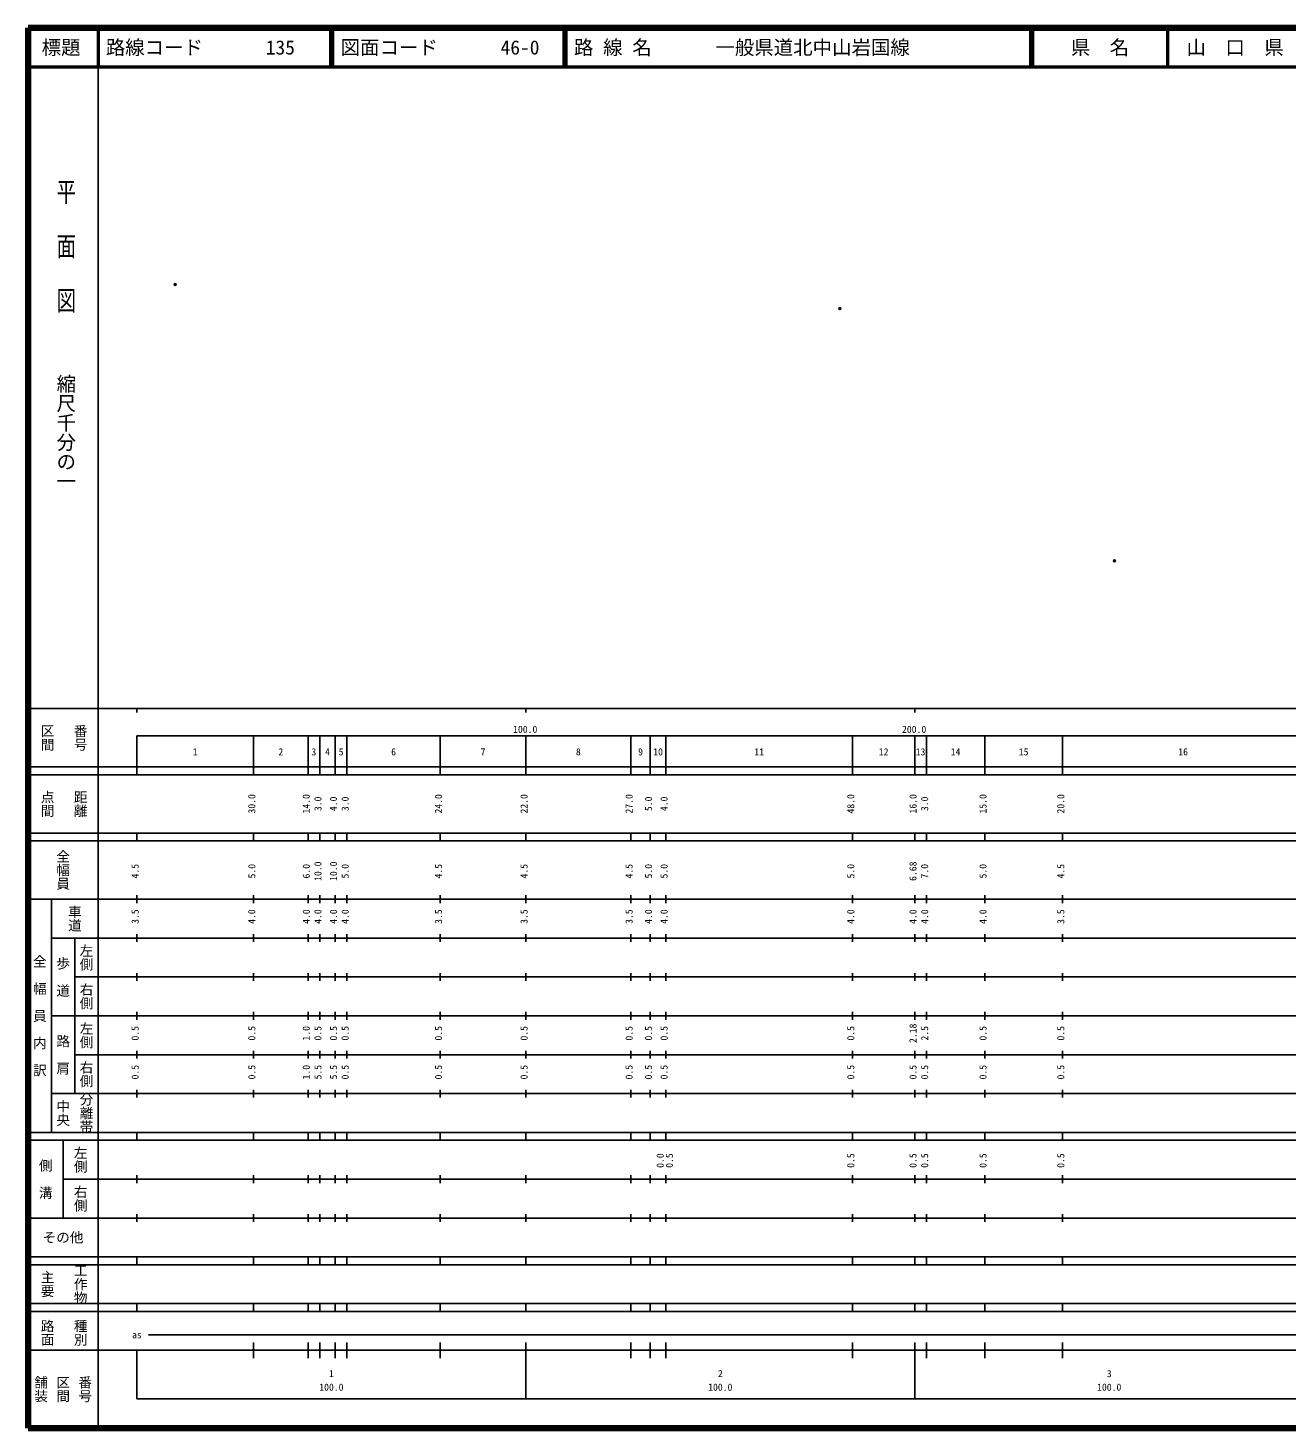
# Model space of a CAD drawing. Units: millimetres on the paper. Extents: x 40 to 680, y 20 to 380.
# Drawn here: x 40 to 363.7, y 20 to 380 of the extents above; entities that cross this region are included whole.
import ezdxf
from ezdxf.enums import TextEntityAlignment as Align

# ---------------------------------------------------------------- set-up
doc = ezdxf.new("R2010")
doc.units = ezdxf.units.MM
doc.header["$PDMODE"] = 32
doc.header["$PDSIZE"] = 0.5
doc.layers.add('M-OTRS', color=6, linetype='Continuous')
doc.layers.add('M-TTL-TXT', color=7, linetype='Continuous')
for name, color, linetype, lineweight in [('M-TTL', 2, 'Continuous', 140), ('M-TTL-BAND', 7, 'Continuous', 25), ('M-TTL-LINE', 7, 'Continuous', 50)]:
    doc.layers.add(name, color=color, linetype=linetype, lineweight=lineweight)
doc.styles.add('@ＭＳ ゴシック', font='')
doc.styles.add('ＭＳ ゴシック', font='')
doc.styles.get('@ＭＳ ゴシック').set_extended_font_data('@MS Gothic')
doc.styles.get('ＭＳ ゴシック').set_extended_font_data('MS Gothic')

msp = doc.modelspace()

# ---------------------------------------------------------------- linework, layer by layer
at = {"layer": 'M-OTRS'}
for p in [(77.839, 314.047), (248.744, 307.847), (319.327, 242.98)]:
    msp.add_point(p, dxfattribs=at)
at = {"layer": 'M-TTL'}
for p, q in [((40, 380), (40, 20)), ((680, 380), (40, 380)), ((40, 20), (680, 20))]:
    msp.add_line(p, q, dxfattribs=at)
at = {"layer": 'M-TTL-BAND'}
for p, q in [((58, 370), (58, 20)), ((40, 205), (579, 205)), ((68, 205), (68, 204)), ((168, 205), (168, 204)), ((268, 205), (268, 204)), ((68, 198), (579, 198)), ((68, 198), (68, 188)), ((98, 188), (98, 198)), ((112, 188), (112, 198)), ((115, 188), (115, 198)), ((119, 188), (119, 198)), ((122, 188), (122, 198)), ((146, 188), (146, 198)), ((168, 188), (168, 198)), ((195, 188), (195, 198)), ((200, 188), (200, 198)), ((204, 188), (204, 198)), ((252, 188), (252, 198)), ((268, 188), (268, 198)), ((271, 188), (271, 198)), ((286, 188), (286, 198)), ((306, 188), (306, 198)), ((40, 190), (579, 190)), ((40, 188), (579, 188)), ((40, 173), (579, 173)), ((68, 171), (68, 173)), ((98, 171), (98, 173)), ((112, 171), (112, 173)), ((115, 171), (115, 173)), ((119, 171), (119, 173)), ((122, 171), (122, 173)), ((146, 171), (146, 173)), ((168, 171), (168, 173)), ((195, 171), (195, 173)), ((200, 171), (200, 173)), ((204, 171), (204, 173)), ((252, 171), (252, 173)), ((268, 171), (268, 173)), ((271, 171), (271, 173)), ((286, 171), (286, 173)), ((306, 171), (306, 173)), ((40, 171), (579, 171)), ((40, 156), (579, 156)), ((46, 96), (46, 156)), ((68, 155), (68, 157)), ((98, 155), (98, 157)), ((112, 155), (112, 157)), ((115, 155), (115, 157)), ((119, 155), (119, 157)), ((122, 155), (122, 157)), ((146, 155), (146, 157)), ((168, 155), (168, 157)), ((195, 155), (195, 157)), ((200, 155), (200, 157)), ((204, 155), (204, 157)), ((252, 155), (252, 157)), ((268, 155), (268, 157)), ((271, 155), (271, 157)), ((286, 155), (286, 157)), ((306, 155), (306, 157)), ((46, 146), (579, 146)), ((52, 146), (52, 106)), ((68, 145), (68, 147)), ((98, 145), (98, 147)), ((112, 145), (112, 147)), ((115, 145), (115, 147)), ((119, 145), (119, 147)), ((122, 145), (122, 147)), ((146, 145), (146, 147)), ((168, 145), (168, 147)), ((195, 145), (195, 147)), ((200, 145), (200, 147)), ((204, 145), (204, 147)), ((252, 145), (252, 147)), ((268, 145), (268, 147)), ((271, 145), (271, 147)), ((286, 145), (286, 147)), ((306, 145), (306, 147)), ((68, 135), (68, 137)), ((98, 135), (98, 137)), ((112, 135), (112, 137)), ((115, 135), (115, 137)), ((119, 135), (119, 137)), ((122, 135), (122, 137)), ((146, 135), (146, 137)), ((168, 135), (168, 137)), ((195, 135), (195, 137)), ((200, 135), (200, 137)), ((204, 135), (204, 137)), ((252, 135), (252, 137)), ((268, 135), (268, 137)), ((271, 135), (271, 137)), ((286, 135), (286, 137)), ((306, 135), (306, 137)), ((52, 136), (579, 136)), ((46, 126), (579, 126)), ((68, 125), (68, 127)), ((98, 125), (98, 127)), ((112, 125), (112, 127)), ((115, 125), (115, 127)), ((119, 125), (119, 127)), ((122, 125), (122, 127)), ((146, 125), (146, 127)), ((168, 125), (168, 127)), ((195, 125), (195, 127)), ((200, 125), (200, 127)), ((204, 125), (204, 127)), ((252, 125), (252, 127)), ((268, 125), (268, 127)), ((271, 125), (271, 127)), ((286, 125), (286, 127)), ((306, 125), (306, 127)), ((52, 116), (579, 116)), ((68, 115), (68, 117)), ((98, 115), (98, 117)), ((112, 115), (112, 117)), ((115, 115), (115, 117)), ((119, 115), (119, 117)), ((122, 115), (122, 117)), ((146, 115), (146, 117)), ((168, 115), (168, 117)), ((195, 115), (195, 117)), ((200, 115), (200, 117)), ((204, 115), (204, 117)), ((252, 115), (252, 117)), ((268, 115), (268, 117)), ((271, 115), (271, 117)), ((286, 115), (286, 117)), ((306, 115), (306, 117)), ((46, 106), (579, 106)), ((68, 105), (68, 107)), ((98, 105), (98, 107)), ((112, 105), (112, 107)), ((115, 105), (115, 107)), ((119, 105), (119, 107)), ((122, 105), (122, 107)), ((146, 105), (146, 107)), ((168, 105), (168, 107)), ((195, 105), (195, 107)), ((200, 105), (200, 107)), ((204, 105), (204, 107)), ((252, 105), (252, 107)), ((268, 105), (268, 107)), ((271, 105), (271, 107)), ((286, 105), (286, 107)), ((306, 105), (306, 107)), ((40, 96), (579, 96)), ((40, 94), (579, 94)), ((49, 94), (49, 74)), ((68, 94), (68, 96)), ((98, 94), (98, 96)), ((112, 94), (112, 96)), ((115, 94), (115, 96)), ((119, 94), (119, 96)), ((122, 94), (122, 96)), ((146, 94), (146, 96)), ((168, 94), (168, 96)), ((195, 94), (195, 96)), ((200, 94), (200, 96)), ((204, 94), (204, 96)), ((252, 94), (252, 96)), ((268, 94), (268, 96)), ((271, 94), (271, 96)), ((286, 94), (286, 96)), ((306, 94), (306, 96)), ((49, 84), (579, 84)), ((68, 83), (68, 85)), ((98, 83), (98, 85)), ((112, 83), (112, 85)), ((115, 83), (115, 85)), ((119, 83), (119, 85)), ((122, 83), (122, 85)), ((146, 83), (146, 85)), ((168, 83), (168, 85)), ((195, 83), (195, 85)), ((200, 83), (200, 85)), ((204, 83), (204, 85)), ((252, 83), (252, 85)), ((268, 83), (268, 85)), ((271, 83), (271, 85)), ((286, 83), (286, 85)), ((306, 83), (306, 85)), ((40, 74), (579, 74)), ((68, 73), (68, 75)), ((98, 73), (98, 75)), ((112, 73), (112, 75)), ((115, 73), (115, 75)), ((119, 73), (119, 75)), ((122, 73), (122, 75)), ((146, 73), (146, 75)), ((168, 73), (168, 75)), ((195, 73), (195, 75)), ((200, 73), (200, 75)), ((204, 73), (204, 75)), ((252, 73), (252, 75)), ((268, 73), (268, 75)), ((271, 73), (271, 75)), ((286, 73), (286, 75)), ((306, 73), (306, 75)), ((40, 64), (579, 64)), ((40, 62), (579, 62)), ((68, 62), (68, 64)), ((98, 62), (98, 64)), ((112, 62), (112, 64)), ((115, 62), (115, 64)), ((119, 62), (119, 64)), ((122, 62), (122, 64)), ((146, 62), (146, 64)), ((168, 62), (168, 64)), ((195, 62), (195, 64)), ((200, 62), (200, 64)), ((204, 62), (204, 64)), ((252, 62), (252, 64)), ((268, 62), (268, 64)), ((271, 62), (271, 64)), ((286, 62), (286, 64)), ((306, 62), (306, 64)), ((40, 52), (579, 52)), ((68, 50), (68, 52)), ((98, 50), (98, 52)), ((112, 50), (112, 52)), ((115, 50), (115, 52)), ((119, 50), (119, 52)), ((122, 50), (122, 52)), ((146, 50), (146, 52)), ((168, 50), (168, 52)), ((195, 50), (195, 52)), ((200, 50), (200, 52)), ((204, 50), (204, 52)), ((252, 50), (252, 52)), ((268, 50), (268, 52)), ((271, 50), (271, 52)), ((286, 50), (286, 52)), ((306, 50), (306, 52)), ((40, 50), (579, 50)), ((71, 44), (565, 44)), ((40, 40), (579, 40)), ((68, 40), (68, 27.5)), ((98, 38), (98, 42)), ((112, 38), (112, 42)), ((115, 38), (115, 42)), ((119, 38), (119, 42)), ((122, 38), (122, 42)), ((146, 38), (146, 42)), ((168, 27.5), (168, 42)), ((195, 38), (195, 42)), ((200, 38), (200, 42)), ((204, 38), (204, 42)), ((252, 38), (252, 42)), ((268, 27.5), (268, 42)), ((271, 38), (271, 42)), ((286, 38), (286, 42)), ((306, 38), (306, 42)), ((68, 27.5), (579, 27.5))]:
    msp.add_line(p, q, dxfattribs=at)
at = {"layer": 'M-TTL-LINE'}
for p, q in [((58, 380), (58, 370)), ((117.75, 380), (117.75, 370)), ((118.25, 380), (118.25, 370)), ((177.75, 380), (177.75, 370)), ((178.25, 380), (178.25, 370)), ((297.75, 380), (297.75, 370)), ((298.25, 380), (298.25, 370)), ((333, 380), (333, 370)), ((40, 370), (680, 370))]:
    msp.add_line(p, q, dxfattribs=at)

# ---------------------------------------------------------------- texts
at = {"layer": 'M-TTL-BAND', "style": '@ＭＳ ゴシック', "width": 1.4}
msp.add_text('平  面  図', height=3.666, rotation=270, dxfattribs=at).set_placement((49.777, 306.475), align=Align.MIDDLE_RIGHT)
at = {"layer": 'M-TTL-BAND', "style": '@ＭＳ ゴシック'}
msp.add_text('縮尺千分の一', height=3.666, rotation=270, dxfattribs=at).set_placement((49.777, 261.03), align=Align.MIDDLE_RIGHT)
for s, p in [('区間', (45, 197.5)), ('番号', (53.5, 197.5)), ('点間', (45, 180.5)), ('距離', (53.5, 180.5)), ('全幅員', (49, 163.5)), ('車道', (52, 151)), ('左側', (55, 141)), ('全\u3000幅\u3000員\u3000内\u3000訳', (43, 126)), ('歩\u3000道', (49, 136)), ('右側', (55, 131)), ('左側', (55, 121)), ('路\u3000肩', (49, 116)), ('右側', (55, 111)), ('分離帯', (55, 101)), ('中央', (49, 101)), ('左側', (53.5, 89)), ('側\u3000溝', (44.5, 84)), ('右側', (53.5, 79)), ('工作物', (53.5, 57)), ('主要', (45, 57)), ('路面', (45, 44.5)), ('種別', (53.5, 44.5)), ('舗装', (43.333, 30)), ('区間', (49, 30)), ('番号', (54.667, 30))]:
    msp.add_text(s, height=2.566, rotation=270, dxfattribs=at).set_placement(p, align=Align.MIDDLE_CENTER)
at = {"layer": 'M-TTL-BAND', "style": 'ＭＳ ゴシック'}
for s, p in [('100.0', (167.844, 198.195)), ('200.0', (267.844, 198.195)), ('1', (83, 192.405)), ('2', (105, 192.405)), ('3', (113.5, 192.405)), ('4', (117, 192.405)), ('5', (120.5, 192.405)), ('6', (134, 192.405)), ('7', (157, 192.405)), ('8', (181.5, 192.405)), ('9', (197.5, 192.405)), ('10', (202, 192.405)), ('11', (228, 192.405)), ('12', (260, 192.405)), ('13', (269.5, 192.405)), ('14', (278.5, 192.405)), ('15', (296, 192.405)), ('16', (337, 192.405)), ('as', (68, 42.5)), ('1', (118, 32.523)), ('2', (218, 32.523)), ('3', (318, 32.523)), ('100.0', (118, 29.033)), ('100.0', (218, 29.033)), ('100.0', (318, 29.033))]:
    msp.add_text(s, height=1.833, dxfattribs=at).set_placement(p, align=Align.BOTTOM_CENTER)
for s, p in [('30.0', (99, 180.5)), ('14.0', (113, 180.5)), ('3.0', (116, 180.5)), ('4.0', (120, 180.5)), ('3.0', (123, 180.5)), ('24.0', (147, 180.5)), ('22.0', (169, 180.5)), ('27.0', (196, 180.5)), ('5.0', (201, 180.5)), ('4.0', (205, 180.5)), ('48.0', (253, 180.5)), ('16.0', (269, 180.5)), ('3.0', (272, 180.5)), ('15.0', (287, 180.5)), ('20.0', (307, 180.5)), ('4.5', (69, 163.174)), ('5.0', (99, 163.174)), ('6.0', (113, 163.174)), ('10.0', (116, 163.174)), ('10.0', (120, 163.174)), ('5.0', (123, 163.174)), ('4.5', (147, 163.174)), ('4.5', (169, 163.174)), ('4.5', (196, 163.174)), ('5.0', (201, 163.174)), ('5.0', (205, 163.174)), ('5.0', (253, 163.174)), ('6.68', (269, 163.174)), ('7.0', (272, 163.174)), ('5.0', (287, 163.174)), ('4.5', (307, 163.174)), ('3.5', (69, 151.5)), ('4.0', (99, 151.5)), ('4.0', (113, 151.5)), ('4.0', (116, 151.5)), ('4.0', (120, 151.5)), ('4.0', (123, 151.5)), ('3.5', (147, 151.5)), ('3.5', (169, 151.5)), ('3.5', (196, 151.5)), ('4.0', (201, 151.5)), ('4.0', (205, 151.5)), ('4.0', (253, 151.5)), ('4.0', (269, 151.5)), ('4.0', (272, 151.5)), ('4.0', (287, 151.5)), ('3.5', (307, 151.5)), ('0.5', (69, 121.5)), ('0.5', (99, 121.5)), ('1.0', (113, 121.5)), ('0.5', (116, 121.5)), ('0.5', (120, 121.5)), ('0.5', (123, 121.5)), ('0.5', (147, 121.5)), ('0.5', (169, 121.5)), ('0.5', (196, 121.5)), ('0.5', (201, 121.5)), ('0.5', (205, 121.5)), ('0.5', (253, 121.5)), ('2.18', (269, 121.5)), ('2.5', (272, 121.5)), ('0.5', (287, 121.5)), ('0.5', (307, 121.5)), ('0.5', (69, 111.5)), ('0.5', (99, 111.5)), ('1.0', (113, 111.5)), ('5.5', (116, 111.5)), ('5.5', (120, 111.5)), ('0.5', (123, 111.5)), ('0.5', (147, 111.5)), ('0.5', (169, 111.5)), ('0.5', (196, 111.5)), ('0.5', (201, 111.5)), ('0.5', (205, 111.5)), ('0.5', (253, 111.5)), ('0.5', (269, 111.5)), ('0.5', (272, 111.5)), ('0.5', (287, 111.5)), ('0.5', (307, 111.5)), ('0.0', (204, 88.764)), ('0.5', (206.37, 88.764)), ('0.5', (253, 88.764)), ('0.5', (269, 88.764)), ('0.5', (272, 88.764)), ('0.5', (287, 88.764)), ('0.5', (307, 88.764))]:
    msp.add_text(s, height=1.833, rotation=90, dxfattribs=at).set_placement(p, align=Align.BOTTOM_CENTER)
msp.add_text('その他', height=2.566, dxfattribs=at).set_placement((49, 69), align=Align.MIDDLE_CENTER)
at = {"layer": 'M-TTL-TXT', "style": 'ＭＳ ゴシック'}
for s, p in [('標題', (48.5, 375)), ('県\u3000名', (315.625, 375)), ('山\u3000口\u3000県', (350.375, 375))]:
    msp.add_text(s, height=3.666, dxfattribs=at).set_placement(p, align=Align.MIDDLE_CENTER)
for s, p in [('路線コード', (60, 375)), ('135', (101.142, 375)), ('図面コード', (120.38, 375)), ('46-0', (161.521, 375)), ('路 線 名', (180.38, 375)), ('一般県道北中山岩国線', (216.734, 375))]:
    msp.add_text(s, height=3.666, dxfattribs=at).set_placement(p, align=Align.MIDDLE_LEFT)

doc.saveas('drawing.dxf')
